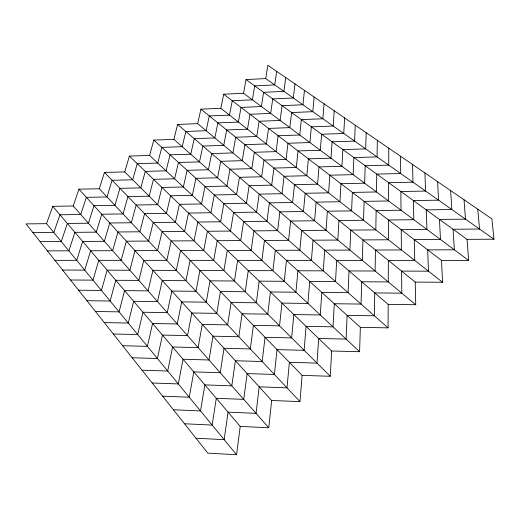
<?xml version="1.0" encoding="UTF-8"?>
<svg xmlns="http://www.w3.org/2000/svg" width="520" height="520" viewBox="0 0 520 520"><rect width="100%" height="100%" fill="white"/><g stroke="black" fill="none" stroke-linecap="round" stroke-linejoin="round"><path stroke-width="0.78" d="M388.082 327.867L388.174 304.395L177.606 124.442L173.894 139.373L388.082 327.867L360.334 327.353L153.777 140.075L149.604 155.454L359.606 351.709L360.334 327.353M388.791 148.2L388.726 165.12L365.176 165.724L364.65 183.196L340.957 183.697L339.957 201.747L316.121 202.124L314.613 220.779L290.635 221.039L288.594 240.318L264.478 240.448L261.878 260.383L237.627 260.377L234.436 280.995L210.041 280.846L206.232 302.178L181.701 301.88L177.236 323.954L152.575 323.492L147.42 346.346L122.616 345.722M377.338 140.348L377.052 156.91L353.873 157.56L353.145 174.655L329.823 175.194L328.62 192.849L305.162 193.284L303.459 211.523L279.87 211.835L277.641 230.678L253.916 230.874L251.141 250.347L227.279 250.406L223.925 270.543L199.933 270.465L195.969 291.291L171.847 291.07L167.239 312.611L142.987 312.24L137.703 334.529L113.321 333.996M366.165 132.691L365.677 148.902L342.856 149.591L341.926 166.322L318.968 166.914L317.57 184.184L294.483 184.665L292.597 202.501L269.38 202.872L266.981 221.292L243.633 221.546L240.689 240.578L217.211 240.702L213.701 260.37L190.093 260.364L185.984 280.696L162.253 280.553L157.515 301.581L133.66 301.288L128.251 323.043L104.28 322.595M355.257 125.216L354.582 141.089L332.105 141.823L330.986 158.197L308.38 158.834L306.807 175.734L284.076 176.267L282.016 193.713L259.155 194.136L256.588 212.147L233.61 212.459L230.51 231.062L207.402 231.25L203.743 250.471L180.518 250.53L176.267 270.394L152.919 270.322L148.05 290.856L124.585 290.641L119.067 311.87L95.485 311.506M330.252 376.279L331.656 351L129.395 156.065L124.742 171.912L330.252 376.279L302.107 375.369L104.448 172.432L99.294 188.754L299.988 401.615L302.107 375.369M344.617 117.923L343.753 133.471L321.614 134.238L320.314 150.274L298.051 150.95L296.303 167.499L273.917 168.071L271.694 185.146L249.191 185.614L246.461 203.236L223.841 203.6L220.591 221.793L197.847 222.04L194.044 240.825L171.184 240.948L166.81 260.364L143.832 260.358L138.847 280.41L115.759 280.274L110.136 301.002L86.931 300.722M334.224 110.799L333.184 126.028L311.37 126.835L309.901 142.545L287.976 143.26L286.058 159.458L264.011 160.076L261.632 176.787L239.467 177.307L236.594 194.552L214.311 194.961L210.925 212.758L188.533 213.064L184.6 231.433L162.097 231.614L157.599 250.588L134.979 250.653L129.883 270.25L107.159 270.179L101.439 290.427L78.605 290.219M324.07 103.838L322.861 118.768L301.373 119.606L299.741 134.999L278.135 135.752L276.068 151.619L254.345 152.276L251.817 168.643L229.983 169.202L226.967 186.082L205.023 186.544L201.5 203.957L179.452 204.308L175.396 222.281L153.231 222.521L148.623 241.072L126.353 241.196L121.16 260.351L98.781 260.344L92.976 280.137L70.499 280M314.151 97.038L312.786 111.677L291.603 112.548L289.822 127.634L268.528 128.421L266.312 143.962L244.907 144.664L242.236 160.687L220.727 161.291L217.581 177.821L195.962 178.321L192.316 195.37L170.593 195.774L166.426 213.356L144.593 213.649L139.88 231.797L117.949 231.978L112.658 250.712L90.623 250.77L84.734 270.108L62.602 270.043M268.762 427.752L271.648 400.491L78.916 189.183L73.236 206.005L268.762 427.752L240.227 426.4L52.773 206.33L46.547 223.672L236.535 454.727L207.811 453.135L26 223.893L46.547 223.672M304.46 90.395L302.945 104.748L282.061 105.651L280.131 120.439L259.142 121.258L256.789 136.494L235.697 137.228L232.889 152.925L211.692 153.569L208.416 169.754L187.115 170.306L183.352 186.992L161.948 187.441L157.671 204.653L136.169 204.997L131.352 222.755L109.752 222.989L104.37 241.312L82.667 241.43L76.7 260.344L54.906 260.338M294.99 83.902L293.325 97.981L272.733 98.91L270.667 113.412L249.977 114.263L247.488 129.194L226.694 129.961L223.763 145.353L202.872 146.029L199.478 161.889L178.483 162.474L174.609 178.822L153.517 179.316L149.136 196.17L127.946 196.56L123.038 213.941L101.758 214.227L96.291 232.154L74.913 232.323L68.874 250.822L47.405 250.881M236.535 454.727L240.227 426.4M285.727 77.558L283.927 91.364L263.62 92.326L261.417 106.541L241.02 107.426L238.4 122.07L217.9 122.87L214.851 137.95L194.253 138.665L190.749 154.206L170.053 154.837L166.075 170.846L145.288 171.379L140.81 187.883L119.925 188.325L114.933 205.335L93.958 205.673L88.419 223.217L67.353 223.444L61.243 241.547L40.092 241.657M276.666 71.344L274.736 84.897L254.709 85.878L252.382 99.834L232.258 100.737L229.522 115.102L209.306 115.934L206.141 130.722L185.835 131.469L182.221 146.705L161.817 147.368L157.742 163.059L137.248 163.631L132.678 179.803L112.093 180.284L107.016 196.944L86.346 197.327L80.736 214.506L59.975 214.786L53.807 232.499L32.955 232.667M494 239.207L265.746 78.572L267.807 65.273L491.887 218.868L494 239.207L467.044 239.35L245.993 79.58L243.542 93.269L468.65 260.423L467.044 239.35M223.697 94.205L441.5 260.423L442.572 282.256L220.85 108.297L223.697 94.205L243.542 93.269M200.909 109.155L415.22 282.094L415.727 304.726L197.639 123.656L200.909 109.155L220.85 108.297M245.993 79.58L265.746 78.572M177.606 124.442L197.639 123.656M153.777 140.075L173.894 139.373M129.395 156.065L149.604 155.454M104.448 172.432L124.742 171.912M78.916 189.183L99.294 188.754M52.773 206.33L73.236 206.005M441.5 260.423L468.65 260.423M415.22 282.094L442.572 282.256M388.174 304.395L415.727 304.726M331.656 351L359.606 351.709M132.191 357.786L157.417 358.507L162.435 335.069L187.525 335.621L191.834 312.988L216.788 313.372L220.428 291.512L245.239 291.74L248.248 270.615L272.916 270.692L275.327 250.283L299.845 250.218L301.691 230.483L326.06 230.282L327.366 211.198L351.591 210.873L352.385 192.413L376.46 191.964L376.766 174.103L400.693 173.544L400.53 156.247M142.038 370.207L167.713 371.033L172.582 346.983L198.114 347.626L202.261 324.415L227.643 324.889L231.114 302.478L256.347 302.789L259.175 281.144L284.258 281.294L286.475 260.383L311.409 260.39L313.04 240.181L337.825 240.052L338.91 220.519L363.538 220.253L364.104 201.357L388.583 200.967L388.654 182.696L412.978 182.189L412.581 164.502M152.178 382.993L178.321 383.935L183.027 359.249L209.014 359.99L212.986 336.18L238.823 336.739L242.099 313.762L267.781 314.151L270.4 291.967L295.925 292.201L297.928 270.771L323.291 270.849L324.708 250.153L349.915 250.088L350.766 230.087L375.817 229.879L376.142 210.548L401.031 210.21L400.855 191.516L425.581 191.061L424.938 172.978M162.63 396.175L189.254 397.228L193.785 371.878L220.246 372.729L224.029 348.283L250.328 348.946L253.403 325.364L279.546 325.851L281.95 303.101L307.931 303.413L309.706 281.45L335.517 281.606L336.694 260.397L362.336 260.403L362.954 239.915L388.427 239.779L388.505 219.98L413.816 219.707L413.387 200.571L438.529 200.174L437.619 181.669M271.648 400.491L299.988 401.615M173.407 409.76L200.525 410.937L204.867 384.885L231.822 385.853L235.397 360.75L262.184 361.517L265.044 337.318L291.655 337.896L293.839 314.555L320.281 314.958L321.822 292.435L348.088 292.675L349.018 270.933L375.115 271.011L375.473 250.016L401.394 249.951L401.213 229.678L426.959 229.463L426.257 209.872L451.834 209.534L450.645 190.593M184.516 423.768L212.147 425.074L216.294 398.3L243.75 399.386L247.117 373.594L274.397 374.478L277.03 349.622L304.135 350.304L306.072 326.346L333.001 326.846L334.282 303.739L361.029 304.064L361.699 281.769L388.265 281.925L388.349 260.409L414.732 260.416L414.265 239.636L440.466 239.499L439.478 219.433L465.498 219.147L464.016 199.764M195.975 438.217L224.146 439.666L228.072 412.132L256.061 413.348L259.194 386.834L286.995 387.835L289.38 362.303L316.992 363.097L318.675 338.488L346.099 339.092L347.12 315.374L374.354 315.789L374.745 292.916L401.791 293.163L401.59 271.096L428.454 271.18L427.687 249.88L454.356 249.815L453.07 229.255L479.55 229.041L477.763 209.183"/></g></svg>
